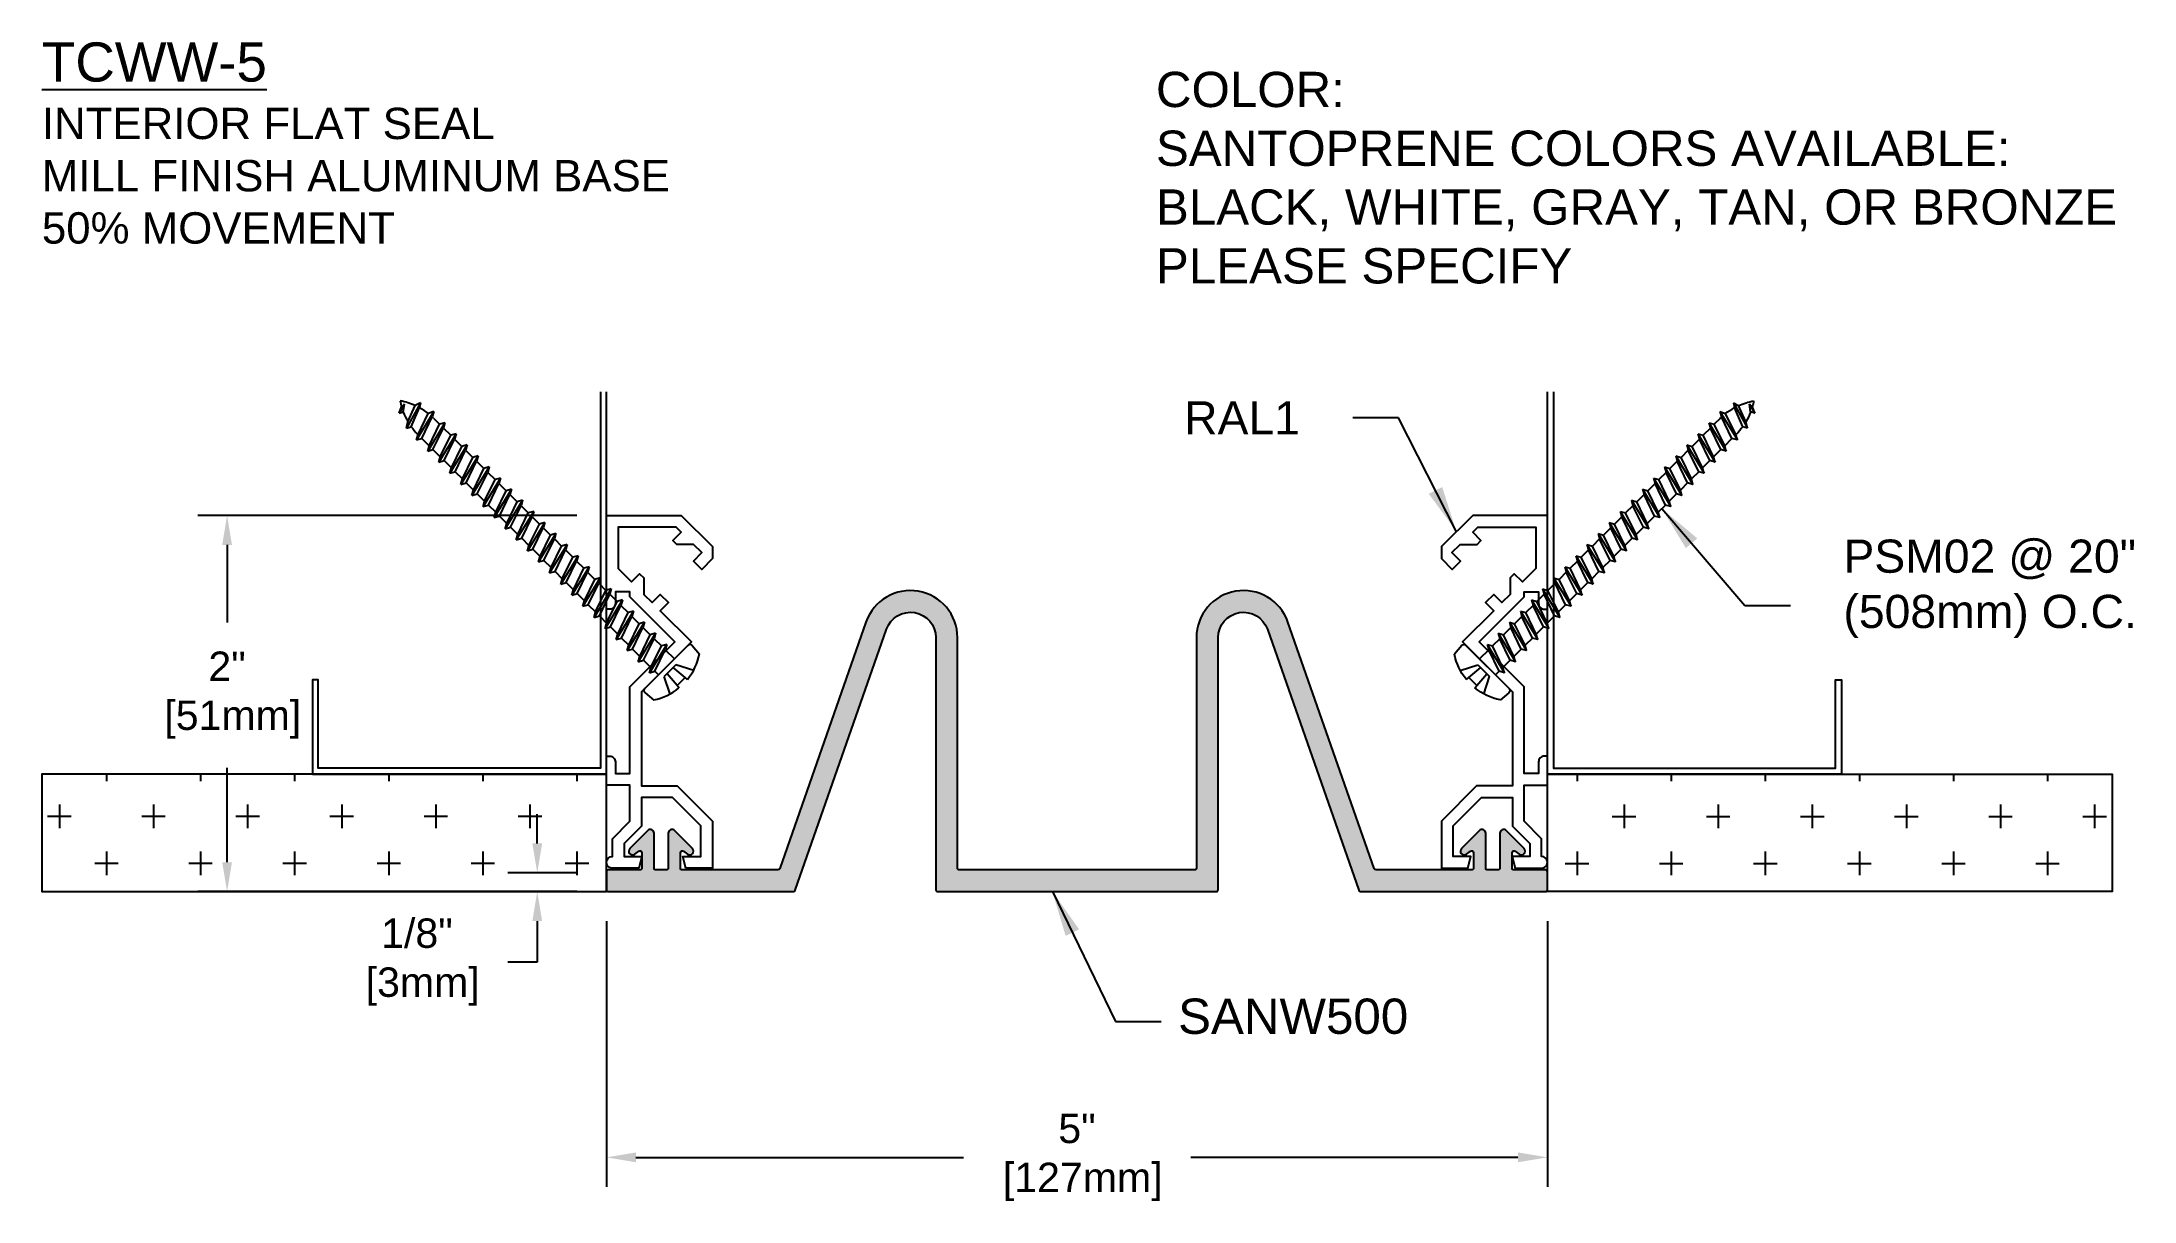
# Model space of a CAD drawing. Header units: inches. Extents: x -2.4 to 8.7, y 3.4 to 9.6.
import ezdxf

# ---------------------------------------------------------------- set-up
doc = ezdxf.new("R2010")
doc.units = ezdxf.units.IN
doc.header["$MEASUREMENT"] = 0
for name, color, linetype in [('Anchors', 4, 'Continuous'), ('Conditions', 1, 'Continuous'), ('Dimensions', 3, 'Continuous'), ('Fillers', 2, 'Continuous'), ('Metals', 7, 'Continuous'), ('Text', 2, 'Continuous')]:
    doc.layers.add(name, color=color, linetype=linetype)
doc.styles.add('Arial', font='arial.ttf')
doc.dimstyles.new('Arial', dxfattribs={"dimtxt": 0.2425, "dimasz": 0.2425, "dimexe": 0.25, "dimexo": 0.25, "dimgap": 0.09, "dimtad": 0, "dimtih": 1, "dimtoh": 1, "dimdec": 4, "dimzin": 0, "dimdsep": 46, "dimlunit": 4, "dimtxsty": 'Arial', "dimcen": 0.09, "dimadec": 0, "dimazin": 0, "dimtfac": 1, "dimtdec": 4, "dimtofl": 0, "dimtmove": 0, "dimatfit": 3, "dimfxl": 0, "dimfrac": 2, "dimtolj": 1, "dimtzin": 0, "dimarcsym": 0})

# ---------------------------------------------------------------- blocks, each defined once
blk = doc.blocks.new('A$CB0F2')
blk.add_lwpolyline([(0.029, 0.002, -0.958439), (0.032, 0.064), (0.032, 0.158), (0.125, 0.251), (0.125, 0.442), (0.001, 0.442), (0.001, 0.597), (0.017, 0.597, -0.414214), (0.048, 0.566), (0.048, 0.504), (0.125, 0.504), (0.125, 0.965), (0.364, 1.204), (0.125, 1.444), (0.125, 1.471), (0.048, 1.471), (0.048, 1.409, -0.414214), (0.017, 1.378), (0.001, 1.378), (0.001, 1.877), (0.397, 1.877), (0.564, 1.711), (0.564, 1.647), (0.507, 1.59), (0.463, 1.634), (0.508, 1.679), (0.464, 1.723), (0.375, 1.722), (0.354, 1.744), (0.398, 1.788), (0.371, 1.815), (0.063, 1.815), (0.063, 1.594), (0.133, 1.523), (0.177, 1.567), (0.199, 1.545), (0.199, 1.457), (0.243, 1.414), (0.286, 1.457), (0.33, 1.414), (0.286, 1.37), (0.452, 1.204), (0.187, 0.939), (0.187, 0.439), (0.377, 0.439), (0.564, 0.252), (0.564, 0.002), (0.423, 0.002), (0.407, 0.064), (0.502, 0.064), (0.502, 0.226), (0.351, 0.377), (0.187, 0.377), (0.187, 0.225), (0.094, 0.132), (0.094, 0.064), (0.189, 0.064), (0.172, 0.002), (0.029, 0.002)], format="xyb")
blk = doc.blocks.new('ral1')
blk.add_blockref('A$CB0F2', (-0.029, -0.002))
blk = doc.blocks.new('*D2')
at = {"layer": 'Defpoints', "color": 0}
for p in [(0.561, 5.036), (5.561, 5.036), (0.561, 3.623)]:
    blk.add_point(p, dxfattribs=at)
at = {"layer": 'Dimensions', "color": 0, "lineweight": -2}
for p, q in [((0.561, 4.879), (0.561, 3.467)), ((5.561, 4.879), (5.561, 3.467)), ((0.717, 3.623), (2.457, 3.623)), ((5.404, 3.623), (3.665, 3.623))]:
    blk.add_line(p, q, dxfattribs=at)
at = {"layer": 'Dimensions', "color": 0}
for points in [[(0.717, 3.649), (0.717, 3.597), (0.561, 3.623)], [(5.404, 3.649), (5.404, 3.597), (5.561, 3.623)]]:
    blk.add_solid(points, dxfattribs=at)
at = {"layer": 'Dimensions', "color": 0, "insert": (3.061, 3.623), "char_height": 0.1562, "attachment_point": 5, "style": 'Arial'}
blk.add_mtext('\\A1;5"\\P [127mm]', dxfattribs=at)
blk = doc.blocks.new('PSM02')
for p, q in [((-0.089, 0.116), (-0.044, 0.028)), ((-0.032, 0.127), (-0.03, 0.111)), ((-0.03, 0.111), (0.03, 0.111)), ((-0.03, 0.111), (-0.023, 0.028)), ((0.03, 0.111), (0.023, 0.028)), ((0.032, 0.127), (0.03, 0.111)), ((0.089, 0.116), (0.044, 0.028)), ((-0.177, 0.017), (-0.172, 0.077)), ((-0.162, 0), (0.162, 0)), ((-0.06, -0.069), (-0.06, 0)), ((-0.044, 0.028), (0.044, 0.028)), ((0.06, -0.027), (0.06, 0)), ((0.177, 0.017), (0.172, 0.077)), ((-0.086, -0.083), (0.086, -0.042)), ((-0.086, -0.083), (-0.06, -0.069)), ((-0.086, -0.083), (-0.06, -0.098)), ((0.06, -0.027), (-0.06, -0.069)), ((0.06, -0.056), (-0.06, -0.098)), ((-0.06, -0.152), (-0.06, -0.098)), ((0.06, -0.111), (-0.06, -0.152)), ((0.086, -0.042), (0.06, -0.027)), ((0.086, -0.042), (0.06, -0.056)), ((0.06, -0.111), (0.06, -0.056)), ((0.086, -0.125), (0.06, -0.111)), ((-0.086, -0.167), (0.086, -0.125)), ((-0.086, -0.167), (-0.06, -0.152)), ((-0.086, -0.167), (-0.06, -0.181)), ((-0.086, -0.25), (0.086, -0.208)), ((0.06, -0.139), (-0.06, -0.181)), ((-0.06, -0.236), (-0.06, -0.181)), ((0.06, -0.194), (-0.06, -0.236)), ((0.086, -0.125), (0.06, -0.139)), ((0.06, -0.194), (0.06, -0.139)), ((0.086, -0.208), (0.06, -0.194)), ((0.086, -0.208), (0.06, -0.223)), ((-0.086, -0.25), (-0.06, -0.236)), ((-0.086, -0.25), (-0.06, -0.264)), ((-0.086, -0.333), (0.086, -0.292)), ((-0.086, -0.333), (-0.06, -0.319)), ((-0.086, -0.333), (-0.06, -0.348)), ((0.06, -0.223), (-0.06, -0.264)), ((-0.06, -0.319), (-0.06, -0.264)), ((0.06, -0.277), (-0.06, -0.319)), ((0.06, -0.306), (-0.06, -0.348)), ((0.06, -0.277), (0.06, -0.223)), ((0.086, -0.292), (0.06, -0.277)), ((0.086, -0.292), (0.06, -0.306)), ((0.06, -0.361), (0.06, -0.306)), ((-0.086, -0.417), (0.086, -0.375)), ((-0.086, -0.417), (-0.06, -0.402)), ((-0.086, -0.417), (-0.06, -0.431)), ((-0.06, -0.402), (-0.06, -0.348)), ((0.06, -0.361), (-0.06, -0.402)), ((0.06, -0.389), (-0.06, -0.431)), ((-0.06, -0.486), (-0.06, -0.431)), ((0.06, -0.444), (-0.06, -0.486)), ((0.086, -0.375), (0.06, -0.361)), ((0.086, -0.375), (0.06, -0.389)), ((0.06, -0.444), (0.06, -0.389)), ((0.086, -0.458), (0.06, -0.444)), ((-0.086, -0.5), (0.086, -0.458)), ((-0.086, -0.5), (-0.06, -0.486)), ((-0.086, -0.5), (-0.06, -0.514)), ((-0.086, -0.583), (0.086, -0.542)), ((0.06, -0.473), (-0.06, -0.514)), ((-0.06, -0.569), (-0.06, -0.514)), ((0.06, -0.527), (-0.06, -0.569)), ((0.086, -0.458), (0.06, -0.473)), ((0.06, -0.527), (0.06, -0.473)), ((0.086, -0.542), (0.06, -0.527)), ((0.086, -0.542), (0.06, -0.556)), ((-0.086, -0.583), (-0.06, -0.569)), ((-0.086, -0.583), (-0.06, -0.598)), ((-0.086, -0.667), (0.086, -0.625)), ((-0.086, -0.667), (-0.06, -0.652)), ((-0.086, -0.667), (-0.06, -0.681)), ((0.06, -0.556), (-0.06, -0.598)), ((-0.06, -0.652), (-0.06, -0.598)), ((0.06, -0.611), (-0.06, -0.652)), ((0.06, -0.639), (-0.06, -0.681)), ((0.06, -0.611), (0.06, -0.556)), ((0.086, -0.625), (0.06, -0.611)), ((0.086, -0.625), (0.06, -0.639)), ((0.06, -0.694), (0.06, -0.639)), ((-0.086, -0.75), (0.086, -0.708)), ((-0.086, -0.75), (-0.06, -0.736)), ((-0.086, -0.75), (-0.06, -0.764)), ((-0.06, -0.736), (-0.06, -0.681)), ((0.06, -0.694), (-0.06, -0.736)), ((0.06, -0.723), (-0.06, -0.764)), ((-0.06, -0.819), (-0.06, -0.764)), ((0.06, -0.777), (-0.06, -0.819)), ((0.086, -0.708), (0.06, -0.694)), ((0.086, -0.708), (0.06, -0.723)), ((0.06, -0.777), (0.06, -0.723)), ((0.086, -0.792), (0.06, -0.777)), ((-0.086, -0.833), (0.086, -0.792)), ((-0.086, -0.833), (-0.06, -0.819)), ((-0.086, -0.833), (-0.06, -0.848)), ((-0.086, -0.917), (0.086, -0.875)), ((0.06, -0.806), (-0.06, -0.848)), ((-0.06, -0.902), (-0.06, -0.848)), ((0.06, -0.861), (-0.06, -0.902)), ((0.086, -0.792), (0.06, -0.806)), ((0.06, -0.861), (0.06, -0.806)), ((0.086, -0.875), (0.06, -0.861)), ((0.086, -0.875), (0.06, -0.889)), ((-0.086, -0.917), (-0.06, -0.902)), ((-0.086, -0.917), (-0.06, -0.931)), ((-0.086, -1), (0.086, -0.958)), ((-0.086, -1), (-0.06, -0.986)), ((-0.086, -1), (-0.06, -1.014)), ((0.06, -0.889), (-0.06, -0.931)), ((-0.06, -0.986), (-0.06, -0.931)), ((0.06, -0.944), (-0.06, -0.986)), ((0.06, -0.973), (-0.06, -1.014)), ((0.06, -0.944), (0.06, -0.889)), ((0.086, -0.958), (0.06, -0.944)), ((0.086, -0.958), (0.06, -0.973)), ((0.06, -1.027), (0.06, -0.973)), ((-0.086, -1.083), (0.086, -1.042)), ((-0.086, -1.083), (-0.06, -1.069)), ((-0.086, -1.083), (-0.06, -1.098)), ((-0.06, -1.069), (-0.06, -1.014)), ((0.06, -1.027), (-0.06, -1.069)), ((0.06, -1.056), (-0.06, -1.098)), ((-0.06, -1.152), (-0.06, -1.098)), ((0.06, -1.111), (-0.06, -1.152)), ((0.086, -1.042), (0.06, -1.027)), ((0.086, -1.042), (0.06, -1.056)), ((0.06, -1.111), (0.06, -1.056)), ((0.086, -1.125), (0.06, -1.111)), ((-0.086, -1.167), (0.086, -1.125)), ((-0.086, -1.167), (-0.06, -1.152)), ((-0.086, -1.167), (-0.06, -1.181)), ((-0.086, -1.25), (0.086, -1.208)), ((0.06, -1.139), (-0.06, -1.181)), ((-0.06, -1.236), (-0.06, -1.181)), ((0.06, -1.194), (-0.06, -1.236)), ((0.06, -1.223), (-0.06, -1.264)), ((0.086, -1.125), (0.06, -1.139)), ((0.06, -1.194), (0.06, -1.139)), ((0.086, -1.208), (0.06, -1.194)), ((0.086, -1.208), (0.06, -1.223)), ((0.06, -1.277), (0.06, -1.223)), ((-0.086, -1.25), (-0.06, -1.236)), ((-0.086, -1.25), (-0.06, -1.264)), ((-0.086, -1.333), (0.086, -1.292)), ((-0.086, -1.333), (-0.06, -1.319)), ((-0.086, -1.333), (-0.06, -1.348)), ((-0.06, -1.319), (-0.06, -1.264)), ((0.06, -1.277), (-0.06, -1.319)), ((0.06, -1.306), (-0.06, -1.348)), ((0.086, -1.292), (0.06, -1.277)), ((0.086, -1.292), (0.06, -1.306)), ((0.06, -1.361), (0.06, -1.306)), ((-0.086, -1.417), (0.086, -1.375)), ((-0.086, -1.417), (-0.06, -1.402)), ((-0.086, -1.417), (-0.06, -1.431)), ((-0.06, -1.402), (-0.06, -1.348)), ((0.06, -1.361), (-0.06, -1.402)), ((0.06, -1.389), (-0.06, -1.431)), ((-0.06, -1.486), (-0.06, -1.431)), ((0.06, -1.444), (-0.06, -1.486)), ((0.086, -1.375), (0.06, -1.361)), ((0.086, -1.375), (0.06, -1.389)), ((0.06, -1.444), (0.06, -1.389)), ((0.086, -1.458), (0.06, -1.444)), ((-0.086, -1.5), (0.086, -1.458)), ((-0.086, -1.5), (-0.06, -1.486)), ((-0.086, -1.5), (-0.06, -1.514)), ((-0.086, -1.583), (0.086, -1.542)), ((0.06, -1.473), (-0.06, -1.514)), ((-0.06, -1.569), (-0.06, -1.514)), ((0.06, -1.527), (-0.06, -1.569)), ((0.06, -1.556), (-0.06, -1.598)), ((0.086, -1.458), (0.06, -1.473)), ((0.06, -1.527), (0.06, -1.473)), ((0.086, -1.542), (0.06, -1.527)), ((0.086, -1.542), (0.06, -1.556)), ((0.06, -1.611), (0.06, -1.556)), ((-0.086, -1.583), (-0.06, -1.569)), ((-0.086, -1.583), (-0.06, -1.598)), ((-0.086, -1.667), (0.086, -1.625)), ((-0.086, -1.667), (-0.06, -1.652)), ((-0.086, -1.667), (-0.06, -1.681)), ((-0.06, -1.652), (-0.06, -1.598)), ((0.06, -1.611), (-0.06, -1.652)), ((0.06, -1.639), (-0.06, -1.681)), ((0.086, -1.625), (0.06, -1.611)), ((0.086, -1.625), (0.06, -1.639)), ((0.06, -1.694), (0.06, -1.639)), ((-0.086, -1.75), (0.086, -1.708)), ((-0.086, -1.75), (-0.06, -1.736)), ((-0.086, -1.75), (-0.06, -1.764)), ((-0.06, -1.736), (-0.06, -1.681)), ((0.06, -1.694), (-0.06, -1.736)), ((0.06, -1.723), (-0.06, -1.764)), ((-0.06, -1.81), (-0.06, -1.764)), ((0.06, -1.777), (-0.06, -1.819)), ((0.086, -1.708), (0.06, -1.694)), ((0.086, -1.708), (0.06, -1.723)), ((0.06, -1.723), (0.06, -1.777)), ((0.086, -1.792), (0.06, -1.777)), ((-0.086, -1.833), (0.086, -1.792)), ((-0.086, -1.833), (-0.06, -1.819)), ((-0.086, -1.833), (-0.058, -1.847)), ((-0.069, -1.917), (0.079, -1.875)), ((0.06, -1.806), (-0.058, -1.847)), ((0.056, -1.862), (-0.047, -1.902)), ((0.079, -1.875), (0.05, -1.892)), ((0.079, -1.875), (0.056, -1.862)), ((0.086, -1.792), (0.06, -1.806)), ((0.06, -1.806), (0.06, -1.81)), ((-0.069, -1.917), (-0.047, -1.902)), ((-0.069, -1.917), (-0.039, -1.926)), ((0.05, -1.892), (-0.039, -1.926)), ((0.03, -1.947), (-0.004, -1.972)), ((-0.004, -1.972), (0.051, -1.958)), ((0.017, -1.973), (-0.004, -1.972)), ((0.051, -1.958), (0.017, -1.973)), ((0.051, -1.958), (0.03, -1.947))]:
    blk.add_line(p, q)
for centre, radius, start, end in [((0, -0.185), 0.313, 95.8447, 123.323), ((0, -0.185), 0.313, 56.677, 84.1553), ((-0.162, 0.016), 0.016, 175, 270), ((0.162, 0.016), 0.016, 270, 5), ((0.27, -1.81), 0.33, 180, 181.4809), ((0.27, -1.81), 0.33, 186.3809, 196.1333), ((-0.27, -1.81), 0.33, 350.9871, 0), ((0.27, -1.81), 0.33, 200.6129, 215.118), ((-0.27, -1.81), 0.33, 324.882, 330.5326), ((-0.27, -1.81), 0.33, 335.5566, 345.5871)]:
    blk.add_arc(centre, radius, start, end)
blk = doc.blocks.new('Sanw500')
blk.add_hatch(color=256).paths.add_polyline_path([(1.379, 1.433), (0.921, 0.122, -0.318801), (0.911, 0.115), (0.403, 0.115, -0.414214), (0.393, 0.125), (0.393, 0.207, -0.611952), (0.409, 0.215), (0.431, 0.199, 0.923247), (0.457, 0.229), (0.362, 0.324, 0.668179), (0.328, 0.31), (0.328, 0.125, -0.414214), (0.318, 0.115), (0.263, 0.115, -0.414214), (0.253, 0.125), (0.253, 0.31, 0.668179), (0.219, 0.324), (0.124, 0.229, 0.923247), (0.15, 0.199), (0.172, 0.215, -0.611952), (0.188, 0.207), (0.188, 0.125, -0.414214), (0.178, 0.115), (0.01, 0.115, 0.414214), (0, 0.105), (0, 0.01, 0.414214), (0.01, 0), (0.993, 0, 0.318801), (1.002, 0.007), (1.488, 1.395, -0.844537), (1.75, 1.35), (1.75, 0.01, 0.414214), (1.76, 0), (3.24, 0, 0.414214), (3.25, 0.01), (3.25, 1.35, -0.844537), (3.512, 1.395), (3.998, 0.007, 0.318801), (4.007, 0), (4.99, 0, 0.414214), (5, 0.01), (5, 0.105, 0.414214), (4.99, 0.115), (4.822, 0.115, -0.414214), (4.812, 0.125), (4.812, 0.207, -0.611952), (4.828, 0.215), (4.85, 0.199, 0.923247), (4.876, 0.229), (4.781, 0.324, 0.668179), (4.747, 0.31), (4.747, 0.125, -0.414214), (4.737, 0.115), (4.682, 0.115, -0.414214), (4.672, 0.125), (4.672, 0.31, 0.668179), (4.638, 0.324), (4.543, 0.229, 0.923247), (4.569, 0.199), (4.591, 0.215, -0.611952), (4.607, 0.207), (4.607, 0.125, -0.414214), (4.597, 0.115), (4.089, 0.115, -0.318801), (4.079, 0.122), (3.621, 1.433, 0.844537), (3.135, 1.35), (3.135, 0.125, -0.414214), (3.125, 0.115), (1.875, 0.115, -0.414214), (1.865, 0.125), (1.865, 1.35, 0.844537)])
blk.add_lwpolyline([(3.998, 0.007, 0.318801), (4.007, 0), (4.99, 0, 0.414214), (5, 0.01), (5, 0.105, 0.414214), (4.99, 0.115), (4.822, 0.115, -0.414214), (4.812, 0.125), (4.812, 0.207, -0.611952), (4.828, 0.215), (4.85, 0.199, 0.923247), (4.876, 0.229), (4.781, 0.324, 0.668179), (4.747, 0.31), (4.747, 0.125, -0.414214), (4.737, 0.115), (4.682, 0.115, -0.414214), (4.672, 0.125), (4.672, 0.31, 0.668179), (4.638, 0.324), (4.543, 0.229, 0.923247), (4.569, 0.199), (4.591, 0.215, -0.611952), (4.607, 0.207), (4.607, 0.125, -0.414214), (4.597, 0.115), (4.089, 0.115, -0.318801), (4.079, 0.122), (3.621, 1.433, 0.844537), (3.135, 1.35), (3.135, 0.125, -0.414214), (3.125, 0.115), (1.875, 0.115, -0.414214), (1.865, 0.125), (1.865, 1.35, 0.844537), (1.379, 1.433), (0.921, 0.122, -0.318801), (0.911, 0.115), (0.403, 0.115, -0.414214), (0.393, 0.125), (0.393, 0.207, -0.611952), (0.409, 0.215), (0.431, 0.199, 0.923247), (0.457, 0.229), (0.362, 0.324, 0.668179), (0.328, 0.31), (0.328, 0.125, -0.414214), (0.318, 0.115), (0.263, 0.115, -0.414214), (0.253, 0.125), (0.253, 0.31, 0.668179), (0.219, 0.324), (0.124, 0.229, 0.923247), (0.15, 0.199), (0.172, 0.215, -0.611952), (0.188, 0.207), (0.188, 0.125, -0.414214), (0.178, 0.115), (0.01, 0.115, 0.414214), (0, 0.105), (0, 0.01, 0.414214), (0.01, 0), (0.993, 0, 0.318801), (1.002, 0.007), (1.488, 1.395, -0.844537), (1.75, 1.35), (1.75, 0.01, 0.414214), (1.76, 0), (3.24, 0, 0.414214), (3.25, 0.01), (3.25, 1.35, -0.844537), (3.512, 1.395)], format="xyb", close=True)
blk = doc.blocks.new('*D10')
at = {"layer": 'Defpoints', "color": 0}
for p in [(0.561, 7.036), (-1.455, 5.036), (0.561, 5.036)]:
    blk.add_point(p, dxfattribs=at)
at = {"layer": 'Dimensions', "color": 0, "lineweight": -2}
for p, q in [((0.404, 7.036), (-1.611, 7.036)), ((-1.455, 6.879), (-1.455, 6.467)), ((-1.455, 5.192), (-1.455, 5.694)), ((0.404, 5.036), (-1.611, 5.036))]:
    blk.add_line(p, q, dxfattribs=at)
at = {"layer": 'Dimensions', "color": 0}
for points in [[(-1.481, 6.879), (-1.429, 6.879), (-1.455, 7.036)], [(-1.481, 5.192), (-1.429, 5.192), (-1.455, 5.036)]]:
    blk.add_solid(points, dxfattribs=at)
at = {"layer": 'Dimensions', "color": 0, "insert": (-1.455, 6.08), "char_height": 0.1562, "attachment_point": 5, "style": 'Arial'}
blk.add_mtext('\\A1;2"\\P [51mm]', dxfattribs=at)
blk = doc.blocks.new('*D11')
at = {"layer": 'Defpoints', "color": 0}
for p in [(0.561, 5.136), (0.193, 5.036), (0.561, 5.036)]:
    blk.add_point(p, dxfattribs=at)
at = {"layer": 'Dimensions', "color": 0, "lineweight": -2}
for p, q in [((0.193, 5.292), (0.193, 5.448)), ((0.404, 5.136), (0.037, 5.136)), ((0.404, 5.036), (0.037, 5.036)), ((0.193, 4.879), (0.193, 4.661)), ((0.193, 4.661), (0.037, 4.661))]:
    blk.add_line(p, q, dxfattribs=at)
at = {"layer": 'Dimensions', "color": 0}
for points in [[(0.167, 5.292), (0.219, 5.292), (0.193, 5.136)], [(0.167, 4.879), (0.219, 4.879), (0.193, 5.036)]]:
    blk.add_solid(points, dxfattribs=at)
at = {"layer": 'Dimensions', "color": 0, "insert": (-0.446, 4.661), "char_height": 0.1562, "attachment_point": 5, "style": 'Arial'}
blk.add_mtext('\\A1;1/8"\\P [3mm]', dxfattribs=at)

msp = doc.modelspace()

# ---------------------------------------------------------------- hatches: boundary and pattern name
at = {"layer": 'Conditions'}
h = msp.add_hatch(dxfattribs=at)
h.set_pattern_fill('CROSS', color=256, style=0)
h.set_pattern_definition([(180, (6.46633, 10.18535), (-0.25, -0.25), [0.125, -0.375]), (270, (6.40383, 10.24785), (0.25, -0.25), [0.125, -0.375])])
h.paths.add_polyline_path([(-2.43928, 5.03572), (0.56072, 5.03572), (0.56072, 5.13572), (0.56072, 5.66072), (-1.00178, 5.66072), (-2.43928, 5.66072)])
h = msp.add_hatch(dxfattribs=at)
h.set_pattern_fill('CROSS', color=256, style=0)
h.set_pattern_definition([(7e-15, (-0.3449, 10.18535), (0.25, -0.25), [0.125, -0.375]), (270, (-0.2824, 10.24785), (-0.25, -0.25), [0.125, -0.375])])
h.paths.add_polyline_path([(8.56072, 5.03572), (5.56072, 5.03572), (5.56072, 5.13572), (5.56072, 5.66072), (7.12322, 5.66072), (8.56072, 5.66072)])

# ---------------------------------------------------------------- linework, layer by layer
for points in [[(0.52947, 7.69197), (0.52947, 5.69197), (-0.97053, 5.69197), (-0.97053, 6.16072), (-1.00178, 6.16072), (-1.00178, 5.66072), (0.56072, 5.66072), (0.56072, 7.69197)], [(5.59197, 7.69197), (5.59197, 5.69197), (7.09197, 5.69197), (7.09197, 6.16072), (7.12322, 6.16072), (7.12322, 5.66072), (5.56072, 5.66072), (5.56072, 7.69197)], [(0.56072, 5.66072), (-2.43928, 5.66072), (-2.43928, 5.03572), (0.56072, 5.03572), (0.56072, 5.66072)], [(5.56072, 5.66072), (8.56072, 5.66072), (8.56072, 5.03572), (5.56072, 5.03572), (5.56072, 5.66072)]]:
    msp.add_lwpolyline(points, dxfattribs=at)

# ---------------------------------------------------------------- block references
at = {"layer": 'Anchors', "rotation": 225}
msp.add_blockref('PSM02', (0.8793, 6.23031), dxfattribs=at)
at = {"layer": 'Anchors', "xscale": -1, "rotation": 135.0000000000001}
msp.add_blockref('PSM02', (5.24214, 6.23031), dxfattribs=at)
at = {"layer": 'Fillers'}
msp.add_blockref('Sanw500', (0.56072, 5.03572), dxfattribs=at)
at = {"layer": 'Metals'}
msp.add_blockref('ral1', (0.58908, 5.16072), dxfattribs=at)
at = {"layer": 'Metals', "xscale": -1}
msp.add_blockref('ral1', (5.53236, 5.16072), dxfattribs=at)

# ---------------------------------------------------------------- texts
at = {"layer": 'Text', "attachment_point": 1, "style": 'Arial'}
for s, insert, char_height, width in [('{\\LTCWW-5\\P\\H0.8x;\\lINTERIOR FLAT SEAL\\PMILL FINISH ALUMINUM BASE\\P50% MOVEMENT}', (-2.43928, 9.55014), 0.2083333, 3.9166667), ('COLOR:{\\L                         \\~ \\P}SANTOPRENE COLORS AVAILABLE:\\PBLACK, WHITE, GRAY, TAN, OR BRONZE\\PPLEASE SPECIFY', (3.48033, 9.39389), 0.1875, 5.1086376)]:
    msp.add_mtext(s, dxfattribs=dict(at, insert=insert, char_height=char_height, width=width))
at = {"layer": 'Text', "style": 'Arial'}
for s, insert, char_height, attachment_point in [('\\A1;RAL1', (4.24583, 7.46595), 0.17625, 9), ('\\A1;PSM02 @ 20"\\P(508mm) O.C.', (7.13321, 6.64555), 0.17625, 4), ('SANW500', (3.59823, 4.46705), 0.1875, 1)]:
    msp.add_mtext(s, dxfattribs=dict(at, insert=insert, char_height=char_height, attachment_point=attachment_point))

# ---------------------------------------------------------------- dimensions: what is measured, and where the dimension line sits
at = {"layer": 'Dimensions'}
for base, p1, picture, middle in [((-1.45486, 5.03572), (0.56072, 7.03572), '*D10', (-1.45486, 6.08042)), ((0.19332, 5.03572), (0.56072, 5.13572), '*D11', (-0.44559, 4.66072))]:
    dim = msp.add_linear_dim(base=base, p1=p1, p2=(0.56072, 5.03572), angle=90, dimstyle='Arial', override={"dimscale": 1.25, "dimtxt": 0.125, "dimasz": 0.125, "dimexe": 0.125, "dimexo": 0.125, "dimgap": 0.125, "dimpost": '\\X'}, dxfattribs=at)
    dim.commit()
    dim.dimension.update_dxf_attribs({"geometry": picture, "text_midpoint": middle, "dimtype": 160})
dim = msp.add_linear_dim(base=(0.56072, 3.62299), p1=(5.56072, 5.03572), p2=(0.56072, 5.03572), dimstyle='Arial', override={"dimscale": 1.25, "dimtxt": 0.125, "dimasz": 0.125, "dimexe": 0.125, "dimexo": 0.125, "dimgap": 0.125, "dimpost": '\\X'}, dxfattribs=at)
dim.commit()
dim.dimension.update_dxf_attribs({"geometry": '*D2', "text_midpoint": (3.06072, 3.62299), "dimtype": 160})

# ---------------------------------------------------------------- leaders
at = {"layer": 'Text'}
for points in [[(5.0757, 6.9524), (4.76958, 7.55408), (4.52708, 7.55408)], [(6.16845, 7.07176), (6.60946, 6.55743), (6.85196, 6.55743)]]:
    msp.add_leader(points, dimstyle='Arial', dxfattribs=at)
at = {"layer": 'Text', "annotation_type": 0, "has_hookline": 1, "hookline_direction": 0, "text_width": 1.19854}
msp.add_leader([(2.93041, 5.03572), (3.26573, 4.3458), (3.50823, 4.3458)], dimstyle='Arial', dxfattribs=at)

doc.saveas('drawing.dxf')
